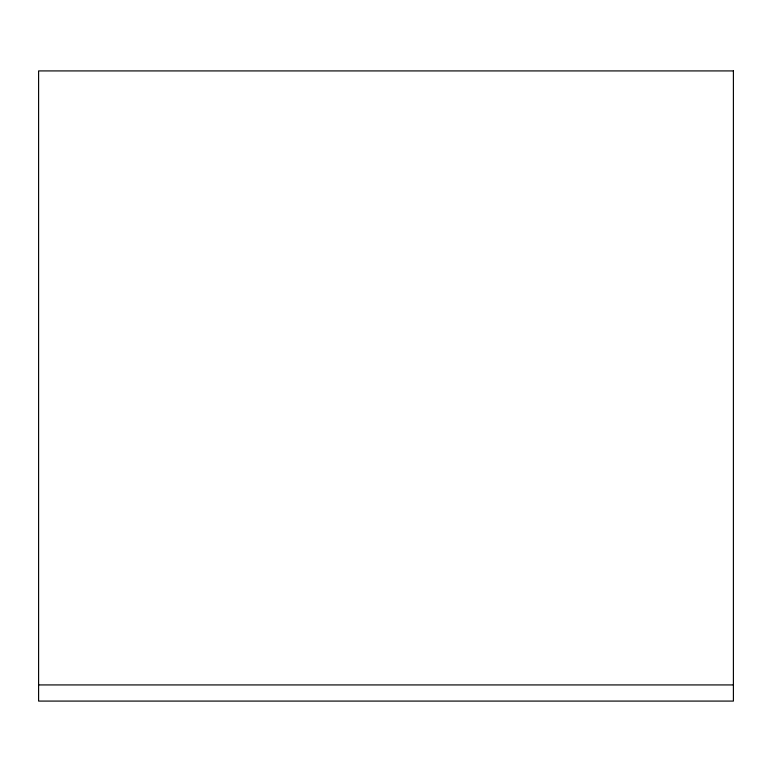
<?xml version="1.0" encoding="UTF-8"?>
<svg xmlns="http://www.w3.org/2000/svg" width="772" height="772" viewBox="0 0 772 772"><rect width="100%" height="100%" fill="white"/><g stroke="black" fill="none" stroke-linecap="round" stroke-linejoin="round"><path stroke-width="1.16" d="M38.6 684.928L733.4 684.928M733.4 70.918L38.6 70.918L38.6 701.082L733.4 701.082L733.4 70.918"/></g></svg>
